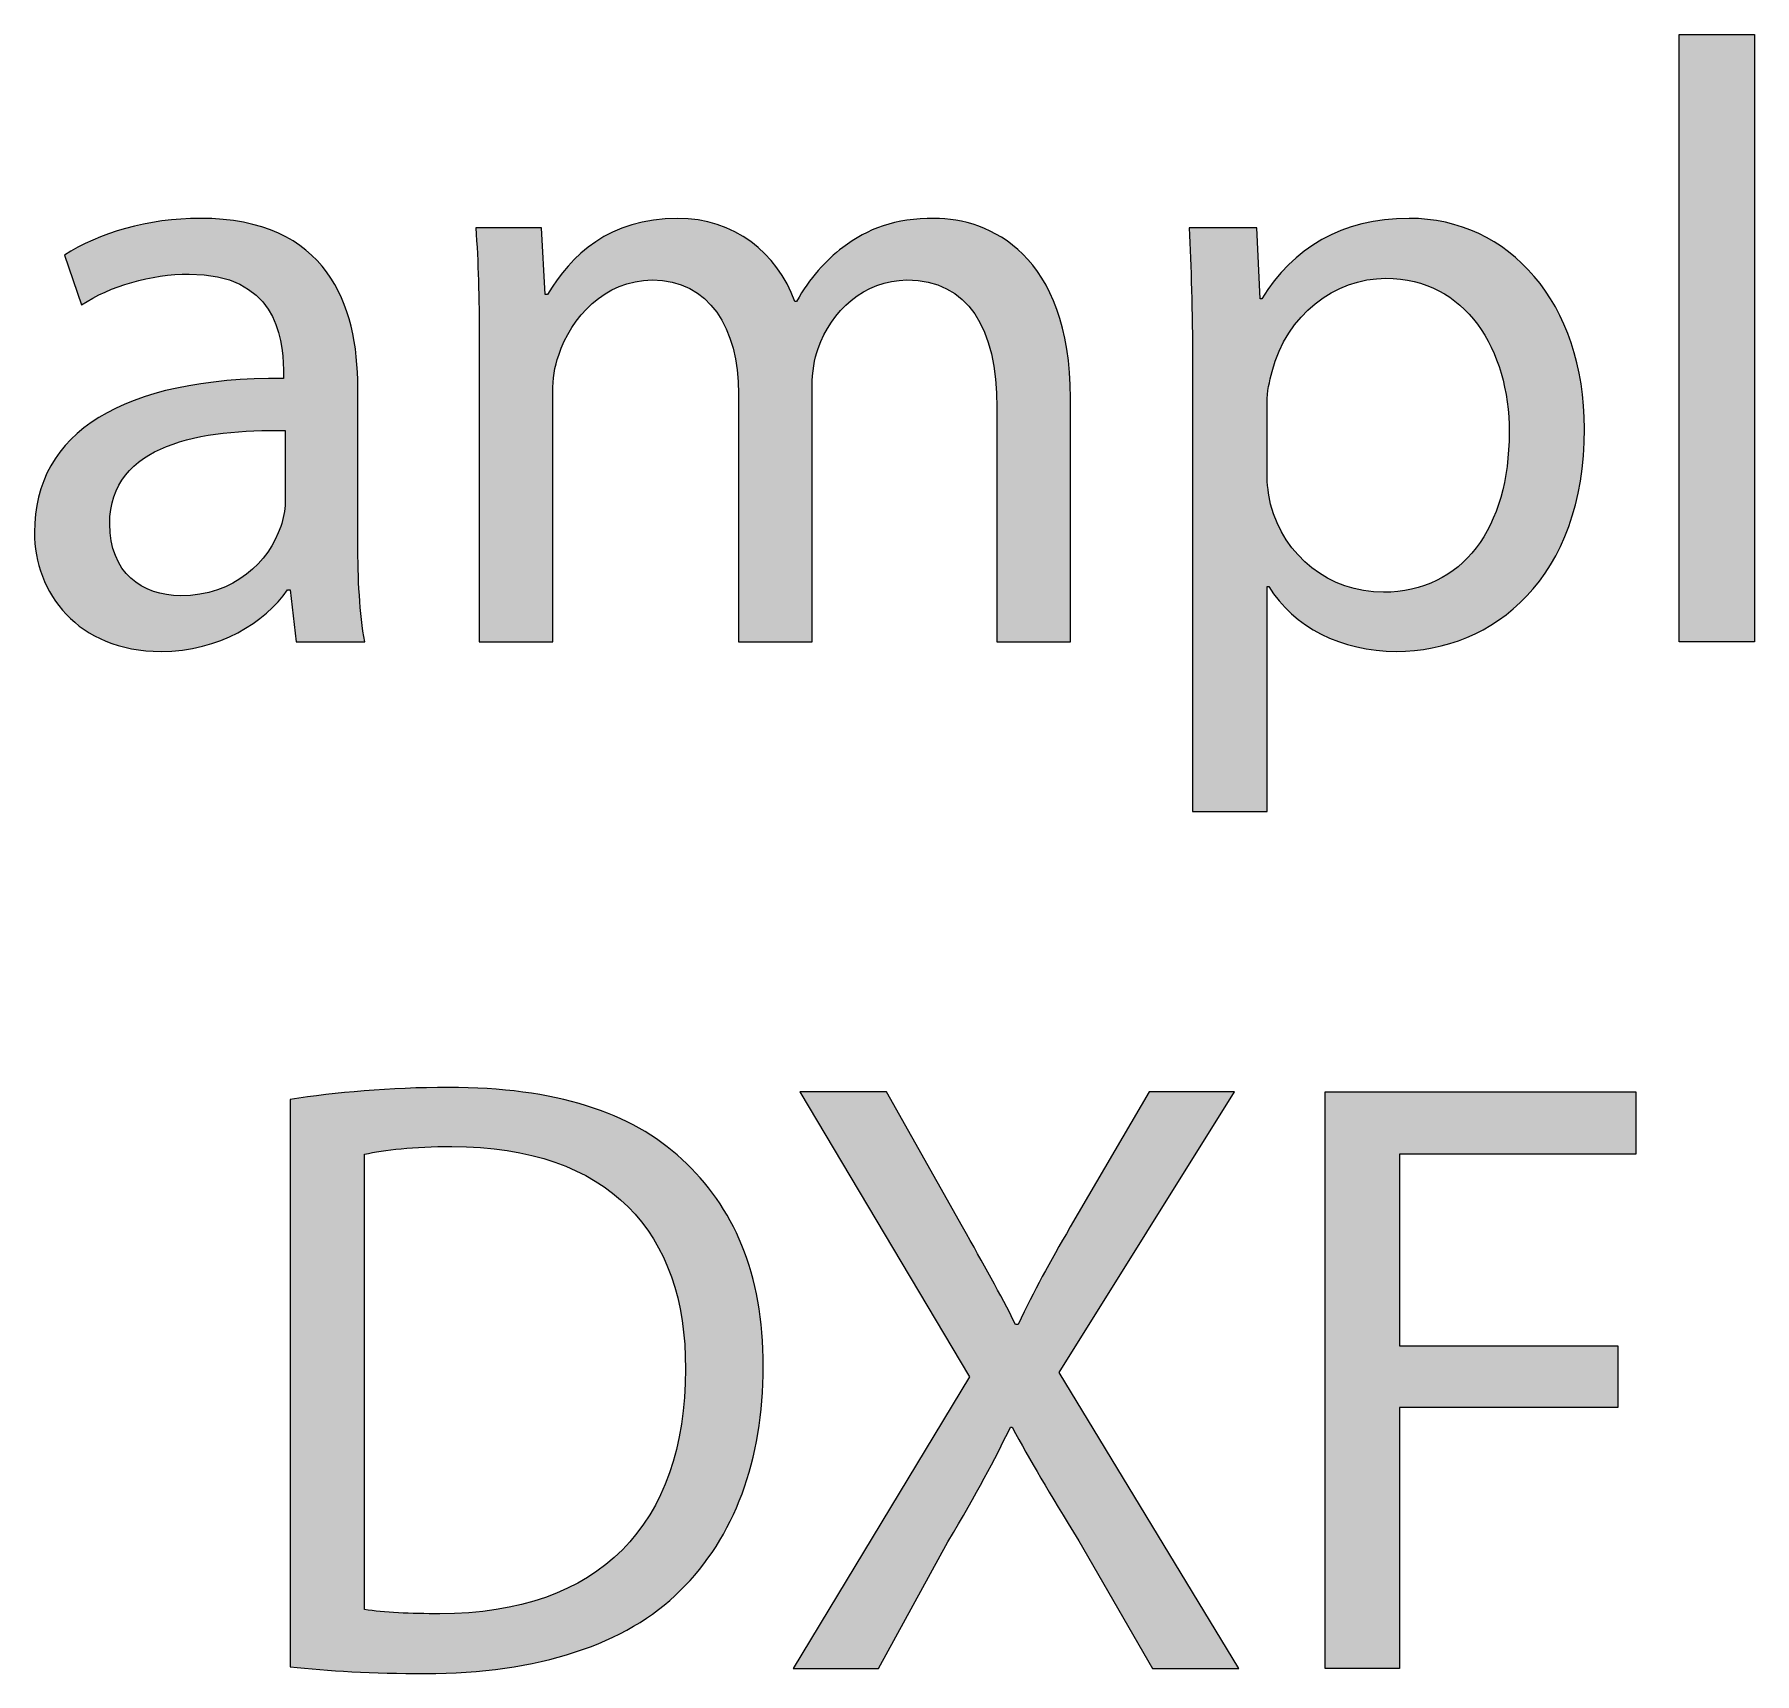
# Model space of a CAD drawing. Header units: inches. Extents: x 19 to 517, y 28 to 779.
# Drawn here: x 166.57 to 202.77, y 700.89 to 735.38 of the extents above; entities that cross this region are included whole.
import ezdxf

# ---------------------------------------------------------------- set-up
doc = ezdxf.new("R2010")
doc.units = ezdxf.units.IN
doc.header["$MEASUREMENT"] = 0
doc.layers.add('Layer 1', color=7, linetype='Continuous')

# ---------------------------------------------------------------- blocks, each defined once
blk = doc.blocks.new('block 836')
at = {"layer": 'Layer 1', "lineweight": 0}
blk.add_open_spline([(172.084, 722.6), (172.084, 722.6), (171.958, 723.698), (171.958, 723.698), (171.958, 723.698), (171.904, 723.698), (171.904, 723.698), (171.418, 723.014), (170.482, 722.402), (169.239, 722.402), (167.475, 722.402), (166.575, 723.645), (166.575, 724.905), (166.575, 727.011), (168.447, 728.164), (171.814, 728.146), (171.814, 728.146), (171.814, 728.326), (171.814, 728.326), (171.814, 729.046), (171.616, 730.342), (169.834, 730.342), (169.024, 730.342), (168.177, 730.09), (167.565, 729.694), (167.565, 729.694), (167.205, 730.739), (167.205, 730.739), (167.925, 731.207), (168.969, 731.513), (170.068, 731.513), (172.733, 731.513), (173.381, 729.694), (173.381, 727.948), (173.381, 727.948), (173.381, 724.689), (173.381, 724.689), (173.381, 723.933), (173.417, 723.194), (173.525, 722.6), (173.525, 722.6), (172.084, 722.6), (172.084, 722.6)], degree=3, knots=[0, 0, 0, 0, 1, 1, 1, 2, 2, 2, 3, 3, 3, 4, 4, 4, 5, 5, 5, 6, 6, 6, 7, 7, 7, 8, 8, 8, 9, 9, 9, 10, 10, 10, 11, 11, 11, 12, 12, 12, 13, 13, 13, 14, 14, 14, 14], dxfattribs=at)
blk = doc.blocks.new('block 837')
at = {"layer": 'Layer 1', "lineweight": 0}
blk.add_open_spline([(171.85, 727.047), (170.122, 727.083), (168.159, 726.777), (168.159, 725.085), (168.159, 724.059), (168.843, 723.572), (169.653, 723.572), (170.788, 723.572), (171.508, 724.292), (171.76, 725.031), (171.814, 725.193), (171.85, 725.373), (171.85, 725.535), (171.85, 725.535), (171.85, 727.047), (171.85, 727.047)], degree=3, knots=[0, 0, 0, 0, 1, 1, 1, 2, 2, 2, 3, 3, 3, 4, 4, 4, 5, 5, 5, 5], dxfattribs=at)
blk = doc.blocks.new('block 838')
at = {"layer": 'Layer 1', "true_color": 0x231f20}
h = blk.add_hatch(color=250, dxfattribs=at)
h.dxf.hatch_style = 2
edge = h.paths.add_edge_path()
edge.add_spline(control_points=[(172.084, 722.6), (172.084, 722.6), (171.958, 723.698), (171.958, 723.698), (171.958, 723.698), (171.904, 723.698), (171.904, 723.698), (171.418, 723.014), (170.482, 722.402), (169.239, 722.402), (167.475, 722.402), (166.575, 723.645), (166.575, 724.905), (166.575, 727.011), (168.447, 728.164), (171.814, 728.146), (171.814, 728.146), (171.814, 728.326), (171.814, 728.326), (171.814, 729.046), (171.616, 730.342), (169.834, 730.342), (169.024, 730.342), (168.177, 730.09), (167.565, 729.694), (167.565, 729.694), (167.205, 730.739), (167.205, 730.739), (167.925, 731.207), (168.969, 731.513), (170.068, 731.513), (172.733, 731.513), (173.381, 729.694), (173.381, 727.948), (173.381, 727.948), (173.381, 724.689), (173.381, 724.689), (173.381, 723.933), (173.417, 723.194), (173.525, 722.6), (173.525, 722.6), (172.084, 722.6), (172.084, 722.6)], knot_values=[0, 0, 0, 0, 1, 1, 1, 2, 2, 2, 3, 3, 3, 4, 4, 4, 5, 5, 5, 6, 6, 6, 7, 7, 7, 8, 8, 8, 9, 9, 9, 10, 10, 10, 11, 11, 11, 12, 12, 12, 13, 13, 13, 14, 14, 14, 14], degree=3, periodic=1)
edge = h.paths.add_edge_path()
edge.add_spline(control_points=[(171.85, 727.047), (170.122, 727.083), (168.159, 726.777), (168.159, 725.085), (168.159, 724.059), (168.843, 723.572), (169.653, 723.572), (170.788, 723.572), (171.508, 724.292), (171.76, 725.031), (171.814, 725.193), (171.85, 725.373), (171.85, 725.535), (171.85, 725.535), (171.85, 727.047), (171.85, 727.047)], knot_values=[0, 0, 0, 0, 1, 1, 1, 2, 2, 2, 3, 3, 3, 4, 4, 4, 5, 5, 5, 5], degree=3, periodic=1)
at = {"layer": 'Layer 1', "lineweight": 0}
for points, knots in [([(172.084, 722.6), (172.084, 722.6), (171.958, 723.698), (171.958, 723.698), (171.958, 723.698), (171.904, 723.698), (171.904, 723.698), (171.418, 723.014), (170.482, 722.402), (169.239, 722.402), (167.475, 722.402), (166.575, 723.645), (166.575, 724.905), (166.575, 727.011), (168.447, 728.164), (171.814, 728.146), (171.814, 728.146), (171.814, 728.326), (171.814, 728.326), (171.814, 729.046), (171.616, 730.342), (169.834, 730.342), (169.024, 730.342), (168.177, 730.09), (167.565, 729.694), (167.565, 729.694), (167.205, 730.739), (167.205, 730.739), (167.925, 731.207), (168.969, 731.513), (170.068, 731.513), (172.733, 731.513), (173.381, 729.694), (173.381, 727.948), (173.381, 727.948), (173.381, 724.689), (173.381, 724.689), (173.381, 723.933), (173.417, 723.194), (173.525, 722.6), (173.525, 722.6), (172.084, 722.6), (172.084, 722.6)], [0, 0, 0, 0, 1, 1, 1, 2, 2, 2, 3, 3, 3, 4, 4, 4, 5, 5, 5, 6, 6, 6, 7, 7, 7, 8, 8, 8, 9, 9, 9, 10, 10, 10, 11, 11, 11, 12, 12, 12, 13, 13, 13, 14, 14, 14, 14]), ([(171.85, 727.047), (170.122, 727.083), (168.159, 726.777), (168.159, 725.085), (168.159, 724.059), (168.843, 723.572), (169.653, 723.572), (170.788, 723.572), (171.508, 724.292), (171.76, 725.031), (171.814, 725.193), (171.85, 725.373), (171.85, 725.535), (171.85, 725.535), (171.85, 727.047), (171.85, 727.047)], [0, 0, 0, 0, 1, 1, 1, 2, 2, 2, 3, 3, 3, 4, 4, 4, 5, 5, 5, 5])]:
    blk.add_open_spline(points, degree=3, knots=knots, dxfattribs=at)
blk = doc.blocks.new('block 839')
at = {"layer": 'Layer 1', "lineweight": 0}
blk.add_open_spline([(175.935, 728.956), (175.935, 729.856), (175.917, 730.594), (175.862, 731.315), (175.862, 731.315), (177.249, 731.315), (177.249, 731.315), (177.249, 731.315), (177.321, 729.91), (177.321, 729.91), (177.321, 729.91), (177.375, 729.91), (177.375, 729.91), (177.861, 730.739), (178.672, 731.513), (180.112, 731.513), (181.3, 731.513), (182.2, 730.792), (182.579, 729.766), (182.579, 729.766), (182.615, 729.766), (182.615, 729.766), (182.885, 730.252), (183.227, 730.63), (183.587, 730.9), (184.109, 731.297), (184.685, 731.513), (185.513, 731.513), (186.666, 731.513), (188.377, 730.756), (188.377, 727.731), (188.377, 727.731), (188.377, 722.6), (188.377, 722.6), (188.377, 722.6), (186.828, 722.6), (186.828, 722.6), (186.828, 722.6), (186.828, 727.534), (186.828, 727.534), (186.828, 729.208), (186.215, 730.216), (184.937, 730.216), (184.037, 730.216), (183.335, 729.55), (183.065, 728.776), (182.993, 728.56), (182.939, 728.272), (182.939, 727.984), (182.939, 727.984), (182.939, 722.6), (182.939, 722.6), (182.939, 722.6), (181.39, 722.6), (181.39, 722.6), (181.39, 722.6), (181.39, 727.822), (181.39, 727.822), (181.39, 729.208), (180.778, 730.216), (179.572, 730.216), (178.582, 730.216), (177.861, 729.424), (177.609, 728.632), (177.519, 728.398), (177.483, 728.128), (177.483, 727.858), (177.483, 727.858), (177.483, 722.6), (177.483, 722.6), (177.483, 722.6), (175.935, 722.6), (175.935, 722.6), (175.935, 722.6), (175.935, 728.956), (175.935, 728.956)], degree=3, knots=[0, 0, 0, 0, 1, 1, 1, 2, 2, 2, 3, 3, 3, 4, 4, 4, 5, 5, 5, 6, 6, 6, 7, 7, 7, 8, 8, 8, 9, 9, 9, 10, 10, 10, 11, 11, 11, 12, 12, 12, 13, 13, 13, 14, 14, 14, 15, 15, 15, 16, 16, 16, 17, 17, 17, 18, 18, 18, 19, 19, 19, 20, 20, 20, 21, 21, 21, 22, 22, 22, 23, 23, 23, 24, 24, 24, 25, 25, 25, 25], dxfattribs=at)
blk = doc.blocks.new('block 840')
at = {"layer": 'Layer 1', "true_color": 0x231f20}
h = blk.add_hatch(color=250, dxfattribs=at)
h.dxf.hatch_style = 2
edge = h.paths.add_edge_path()
edge.add_spline(control_points=[(175.935, 728.956), (175.935, 729.856), (175.917, 730.594), (175.862, 731.315), (175.862, 731.315), (177.249, 731.315), (177.249, 731.315), (177.249, 731.315), (177.321, 729.91), (177.321, 729.91), (177.321, 729.91), (177.375, 729.91), (177.375, 729.91), (177.861, 730.739), (178.672, 731.513), (180.112, 731.513), (181.3, 731.513), (182.2, 730.792), (182.579, 729.766), (182.579, 729.766), (182.615, 729.766), (182.615, 729.766), (182.885, 730.252), (183.227, 730.63), (183.587, 730.9), (184.109, 731.297), (184.685, 731.513), (185.513, 731.513), (186.666, 731.513), (188.377, 730.756), (188.377, 727.731), (188.377, 727.731), (188.377, 722.6), (188.377, 722.6), (188.377, 722.6), (186.828, 722.6), (186.828, 722.6), (186.828, 722.6), (186.828, 727.534), (186.828, 727.534), (186.828, 729.208), (186.215, 730.216), (184.937, 730.216), (184.037, 730.216), (183.335, 729.55), (183.065, 728.776), (182.993, 728.56), (182.939, 728.272), (182.939, 727.984), (182.939, 727.984), (182.939, 722.6), (182.939, 722.6), (182.939, 722.6), (181.39, 722.6), (181.39, 722.6), (181.39, 722.6), (181.39, 727.822), (181.39, 727.822), (181.39, 729.208), (180.778, 730.216), (179.572, 730.216), (178.582, 730.216), (177.861, 729.424), (177.609, 728.632), (177.519, 728.398), (177.483, 728.128), (177.483, 727.858), (177.483, 727.858), (177.483, 722.6), (177.483, 722.6), (177.483, 722.6), (175.935, 722.6), (175.935, 722.6), (175.935, 722.6), (175.935, 728.956), (175.935, 728.956)], knot_values=[0, 0, 0, 0, 1, 1, 1, 2, 2, 2, 3, 3, 3, 4, 4, 4, 5, 5, 5, 6, 6, 6, 7, 7, 7, 8, 8, 8, 9, 9, 9, 10, 10, 10, 11, 11, 11, 12, 12, 12, 13, 13, 13, 14, 14, 14, 15, 15, 15, 16, 16, 16, 17, 17, 17, 18, 18, 18, 19, 19, 19, 20, 20, 20, 21, 21, 21, 22, 22, 22, 23, 23, 23, 24, 24, 24, 25, 25, 25, 25], degree=3, periodic=1)
at = {"layer": 'Layer 1', "lineweight": 0}
blk.add_open_spline([(175.935, 728.956), (175.935, 729.856), (175.917, 730.594), (175.862, 731.315), (175.862, 731.315), (177.249, 731.315), (177.249, 731.315), (177.249, 731.315), (177.321, 729.91), (177.321, 729.91), (177.321, 729.91), (177.375, 729.91), (177.375, 729.91), (177.861, 730.739), (178.672, 731.513), (180.112, 731.513), (181.3, 731.513), (182.2, 730.792), (182.579, 729.766), (182.579, 729.766), (182.615, 729.766), (182.615, 729.766), (182.885, 730.252), (183.227, 730.63), (183.587, 730.9), (184.109, 731.297), (184.685, 731.513), (185.513, 731.513), (186.666, 731.513), (188.377, 730.756), (188.377, 727.731), (188.377, 727.731), (188.377, 722.6), (188.377, 722.6), (188.377, 722.6), (186.828, 722.6), (186.828, 722.6), (186.828, 722.6), (186.828, 727.534), (186.828, 727.534), (186.828, 729.208), (186.215, 730.216), (184.937, 730.216), (184.037, 730.216), (183.335, 729.55), (183.065, 728.776), (182.993, 728.56), (182.939, 728.272), (182.939, 727.984), (182.939, 727.984), (182.939, 722.6), (182.939, 722.6), (182.939, 722.6), (181.39, 722.6), (181.39, 722.6), (181.39, 722.6), (181.39, 727.822), (181.39, 727.822), (181.39, 729.208), (180.778, 730.216), (179.572, 730.216), (178.582, 730.216), (177.861, 729.424), (177.609, 728.632), (177.519, 728.398), (177.483, 728.128), (177.483, 727.858), (177.483, 727.858), (177.483, 722.6), (177.483, 722.6), (177.483, 722.6), (175.935, 722.6), (175.935, 722.6), (175.935, 722.6), (175.935, 728.956), (175.935, 728.956)], degree=3, knots=[0, 0, 0, 0, 1, 1, 1, 2, 2, 2, 3, 3, 3, 4, 4, 4, 5, 5, 5, 6, 6, 6, 7, 7, 7, 8, 8, 8, 9, 9, 9, 10, 10, 10, 11, 11, 11, 12, 12, 12, 13, 13, 13, 14, 14, 14, 15, 15, 15, 16, 16, 16, 17, 17, 17, 18, 18, 18, 19, 19, 19, 20, 20, 20, 21, 21, 21, 22, 22, 22, 23, 23, 23, 24, 24, 24, 25, 25, 25, 25], dxfattribs=at)
blk = doc.blocks.new('block 841')
at = {"layer": 'Layer 1', "lineweight": 0}
blk.add_open_spline([(190.947, 728.47), (190.947, 729.586), (190.911, 730.486), (190.875, 731.315), (190.875, 731.315), (192.298, 731.315), (192.298, 731.315), (192.298, 731.315), (192.369, 729.82), (192.369, 729.82), (192.369, 729.82), (192.405, 729.82), (192.405, 729.82), (193.053, 730.882), (194.08, 731.513), (195.502, 731.513), (197.609, 731.513), (199.193, 729.73), (199.193, 727.083), (199.193, 723.951), (197.285, 722.402), (195.232, 722.402), (194.08, 722.402), (193.071, 722.906), (192.549, 723.77), (192.549, 723.77), (192.513, 723.77), (192.513, 723.77), (192.513, 723.77), (192.513, 719.035), (192.513, 719.035), (192.513, 719.035), (190.947, 719.035), (190.947, 719.035), (190.947, 719.035), (190.947, 728.47), (190.947, 728.47)], degree=3, knots=[0, 0, 0, 0, 1, 1, 1, 2, 2, 2, 3, 3, 3, 4, 4, 4, 5, 5, 5, 6, 6, 6, 7, 7, 7, 8, 8, 8, 9, 9, 9, 10, 10, 10, 11, 11, 11, 12, 12, 12, 12], dxfattribs=at)
blk = doc.blocks.new('block 842')
at = {"layer": 'Layer 1', "lineweight": 0}
blk.add_open_spline([(192.513, 726.147), (192.513, 725.913), (192.549, 725.697), (192.586, 725.499), (192.874, 724.401), (193.828, 723.645), (194.962, 723.645), (196.636, 723.645), (197.609, 725.013), (197.609, 727.011), (197.609, 728.758), (196.691, 730.252), (195.016, 730.252), (193.936, 730.252), (192.927, 729.478), (192.621, 728.29), (192.568, 728.092), (192.513, 727.858), (192.513, 727.642), (192.513, 727.642), (192.513, 726.147), (192.513, 726.147)], degree=3, knots=[0, 0, 0, 0, 1, 1, 1, 2, 2, 2, 3, 3, 3, 4, 4, 4, 5, 5, 5, 6, 6, 6, 7, 7, 7, 7], dxfattribs=at)
blk = doc.blocks.new('block 843')
at = {"layer": 'Layer 1', "true_color": 0x231f20}
h = blk.add_hatch(color=250, dxfattribs=at)
h.dxf.hatch_style = 2
edge = h.paths.add_edge_path()
edge.add_spline(control_points=[(190.947, 728.47), (190.947, 729.586), (190.911, 730.486), (190.875, 731.315), (190.875, 731.315), (192.298, 731.315), (192.298, 731.315), (192.298, 731.315), (192.369, 729.82), (192.369, 729.82), (192.369, 729.82), (192.405, 729.82), (192.405, 729.82), (193.053, 730.882), (194.08, 731.513), (195.502, 731.513), (197.609, 731.513), (199.193, 729.73), (199.193, 727.083), (199.193, 723.951), (197.285, 722.402), (195.232, 722.402), (194.08, 722.402), (193.071, 722.906), (192.549, 723.77), (192.549, 723.77), (192.513, 723.77), (192.513, 723.77), (192.513, 723.77), (192.513, 719.035), (192.513, 719.035), (192.513, 719.035), (190.947, 719.035), (190.947, 719.035), (190.947, 719.035), (190.947, 728.47), (190.947, 728.47)], knot_values=[0, 0, 0, 0, 1, 1, 1, 2, 2, 2, 3, 3, 3, 4, 4, 4, 5, 5, 5, 6, 6, 6, 7, 7, 7, 8, 8, 8, 9, 9, 9, 10, 10, 10, 11, 11, 11, 12, 12, 12, 12], degree=3, periodic=1)
edge = h.paths.add_edge_path()
edge.add_spline(control_points=[(192.513, 726.147), (192.513, 725.913), (192.549, 725.697), (192.586, 725.499), (192.874, 724.401), (193.828, 723.645), (194.962, 723.645), (196.636, 723.645), (197.609, 725.013), (197.609, 727.011), (197.609, 728.758), (196.691, 730.252), (195.016, 730.252), (193.936, 730.252), (192.927, 729.478), (192.621, 728.29), (192.568, 728.092), (192.513, 727.858), (192.513, 727.642), (192.513, 727.642), (192.513, 726.147), (192.513, 726.147)], knot_values=[0, 0, 0, 0, 1, 1, 1, 2, 2, 2, 3, 3, 3, 4, 4, 4, 5, 5, 5, 6, 6, 6, 7, 7, 7, 7], degree=3, periodic=1)
at = {"layer": 'Layer 1', "lineweight": 0}
for points, knots in [([(190.947, 728.47), (190.947, 729.586), (190.911, 730.486), (190.875, 731.315), (190.875, 731.315), (192.298, 731.315), (192.298, 731.315), (192.298, 731.315), (192.369, 729.82), (192.369, 729.82), (192.369, 729.82), (192.405, 729.82), (192.405, 729.82), (193.053, 730.882), (194.08, 731.513), (195.502, 731.513), (197.609, 731.513), (199.193, 729.73), (199.193, 727.083), (199.193, 723.951), (197.285, 722.402), (195.232, 722.402), (194.08, 722.402), (193.071, 722.906), (192.549, 723.77), (192.549, 723.77), (192.513, 723.77), (192.513, 723.77), (192.513, 723.77), (192.513, 719.035), (192.513, 719.035), (192.513, 719.035), (190.947, 719.035), (190.947, 719.035), (190.947, 719.035), (190.947, 728.47), (190.947, 728.47)], [0, 0, 0, 0, 1, 1, 1, 2, 2, 2, 3, 3, 3, 4, 4, 4, 5, 5, 5, 6, 6, 6, 7, 7, 7, 8, 8, 8, 9, 9, 9, 10, 10, 10, 11, 11, 11, 12, 12, 12, 12]), ([(192.513, 726.147), (192.513, 725.913), (192.549, 725.697), (192.586, 725.499), (192.874, 724.401), (193.828, 723.645), (194.962, 723.645), (196.636, 723.645), (197.609, 725.013), (197.609, 727.011), (197.609, 728.758), (196.691, 730.252), (195.016, 730.252), (193.936, 730.252), (192.927, 729.478), (192.621, 728.29), (192.568, 728.092), (192.513, 727.858), (192.513, 727.642), (192.513, 727.642), (192.513, 726.147), (192.513, 726.147)], [0, 0, 0, 0, 1, 1, 1, 2, 2, 2, 3, 3, 3, 4, 4, 4, 5, 5, 5, 6, 6, 6, 7, 7, 7, 7])]:
    blk.add_open_spline(points, degree=3, knots=knots, dxfattribs=at)
blk = doc.blocks.new('block 844')
at = {"layer": 'Layer 1', "lineweight": 0}
blk.add_lwpolyline([(201.189, 735.384), (202.773, 735.384), (202.773, 722.6), (201.189, 722.6), (201.189, 735.384)], dxfattribs=at)
blk = doc.blocks.new('block 845')
at = {"layer": 'Layer 1', "true_color": 0x231f20}
h = blk.add_hatch(color=250, dxfattribs=at)
h.dxf.hatch_style = 2
h.paths.add_polyline_path([(201.189, 735.384), (202.773, 735.384), (202.773, 722.6), (201.189, 722.6)])
at = {"layer": 'Layer 1', "lineweight": 0}
blk.add_lwpolyline([(201.189, 735.384), (202.773, 735.384), (202.773, 722.6), (201.189, 722.6), (201.189, 735.384), (201.189, 735.384)], dxfattribs=at)
blk = doc.blocks.new('block 919')
at = {"layer": 'Layer 1', "lineweight": 0}
blk.add_open_spline([(171.957, 712.974), (172.911, 713.118), (174.045, 713.226), (175.287, 713.226), (177.538, 713.226), (179.141, 712.704), (180.203, 711.713), (181.283, 710.723), (181.913, 709.318), (181.913, 707.356), (181.913, 705.375), (181.301, 703.755), (180.167, 702.639), (179.032, 701.504), (177.16, 700.892), (174.801, 700.892), (173.685, 700.892), (172.749, 700.946), (171.957, 701.036), (171.957, 701.036), (171.957, 712.974), (171.957, 712.974)], degree=3, knots=[0, 0, 0, 0, 1, 1, 1, 2, 2, 2, 3, 3, 3, 4, 4, 4, 5, 5, 5, 6, 6, 6, 7, 7, 7, 7], dxfattribs=at)
blk = doc.blocks.new('block 920')
at = {"layer": 'Layer 1', "lineweight": 0}
blk.add_open_spline([(173.523, 702.242), (173.919, 702.17), (174.495, 702.152), (175.108, 702.152), (178.456, 702.152), (180.275, 704.025), (180.275, 707.302), (180.293, 710.165), (178.673, 711.983), (175.36, 711.983), (174.549, 711.983), (173.937, 711.911), (173.523, 711.821), (173.523, 711.821), (173.523, 702.242), (173.523, 702.242)], degree=3, knots=[0, 0, 0, 0, 1, 1, 1, 2, 2, 2, 3, 3, 3, 4, 4, 4, 5, 5, 5, 5], dxfattribs=at)
blk = doc.blocks.new('block 921')
at = {"layer": 'Layer 1', "true_color": 0x231f20}
h = blk.add_hatch(color=250, dxfattribs=at)
h.dxf.hatch_style = 2
edge = h.paths.add_edge_path()
edge.add_spline(control_points=[(171.957, 712.974), (172.911, 713.118), (174.045, 713.226), (175.287, 713.226), (177.538, 713.226), (179.141, 712.704), (180.203, 711.713), (181.283, 710.723), (181.913, 709.318), (181.913, 707.356), (181.913, 705.375), (181.301, 703.755), (180.167, 702.639), (179.032, 701.504), (177.16, 700.892), (174.801, 700.892), (173.685, 700.892), (172.749, 700.946), (171.957, 701.036), (171.957, 701.036), (171.957, 712.974), (171.957, 712.974)], knot_values=[0, 0, 0, 0, 1, 1, 1, 2, 2, 2, 3, 3, 3, 4, 4, 4, 5, 5, 5, 6, 6, 6, 7, 7, 7, 7], degree=3, periodic=1)
edge = h.paths.add_edge_path()
edge.add_spline(control_points=[(173.523, 702.242), (173.919, 702.17), (174.495, 702.152), (175.108, 702.152), (178.456, 702.152), (180.275, 704.025), (180.275, 707.302), (180.293, 710.165), (178.673, 711.983), (175.36, 711.983), (174.549, 711.983), (173.937, 711.911), (173.523, 711.821), (173.523, 711.821), (173.523, 702.242), (173.523, 702.242)], knot_values=[0, 0, 0, 0, 1, 1, 1, 2, 2, 2, 3, 3, 3, 4, 4, 4, 5, 5, 5, 5], degree=3, periodic=1)
at = {"layer": 'Layer 1', "lineweight": 0}
for points, knots in [([(171.957, 712.974), (172.911, 713.118), (174.045, 713.226), (175.287, 713.226), (177.538, 713.226), (179.141, 712.704), (180.203, 711.713), (181.283, 710.723), (181.913, 709.318), (181.913, 707.356), (181.913, 705.375), (181.301, 703.755), (180.167, 702.639), (179.032, 701.504), (177.16, 700.892), (174.801, 700.892), (173.685, 700.892), (172.749, 700.946), (171.957, 701.036), (171.957, 701.036), (171.957, 712.974), (171.957, 712.974)], [0, 0, 0, 0, 1, 1, 1, 2, 2, 2, 3, 3, 3, 4, 4, 4, 5, 5, 5, 6, 6, 6, 7, 7, 7, 7]), ([(173.523, 702.242), (173.919, 702.17), (174.495, 702.152), (175.108, 702.152), (178.456, 702.152), (180.275, 704.025), (180.275, 707.302), (180.293, 710.165), (178.673, 711.983), (175.36, 711.983), (174.549, 711.983), (173.937, 711.911), (173.523, 711.821), (173.523, 711.821), (173.523, 702.242), (173.523, 702.242)], [0, 0, 0, 0, 1, 1, 1, 2, 2, 2, 3, 3, 3, 4, 4, 4, 5, 5, 5, 5])]:
    blk.add_open_spline(points, degree=3, knots=knots, dxfattribs=at)
blk = doc.blocks.new('block 922')
at = {"layer": 'Layer 1', "lineweight": 0}
blk.add_open_spline([(190.102, 701), (190.102, 701), (188.554, 703.683), (188.554, 703.683), (187.923, 704.709), (187.527, 705.375), (187.15, 706.078), (187.15, 706.078), (187.113, 706.078), (187.113, 706.078), (186.771, 705.375), (186.429, 704.727), (185.799, 703.665), (185.799, 703.665), (184.34, 701), (184.34, 701), (184.34, 701), (182.54, 701), (182.54, 701), (182.54, 701), (186.249, 707.14), (186.249, 707.14), (186.249, 707.14), (182.684, 713.136), (182.684, 713.136), (182.684, 713.136), (184.503, 713.136), (184.503, 713.136), (184.503, 713.136), (186.105, 710.291), (186.105, 710.291), (186.555, 709.499), (186.898, 708.886), (187.221, 708.238), (187.221, 708.238), (187.276, 708.238), (187.276, 708.238), (187.618, 708.958), (187.923, 709.517), (188.374, 710.291), (188.374, 710.291), (190.03, 713.136), (190.03, 713.136), (190.03, 713.136), (191.831, 713.136), (191.831, 713.136), (191.831, 713.136), (188.14, 707.23), (188.14, 707.23), (188.14, 707.23), (191.921, 701), (191.921, 701), (191.921, 701), (190.102, 701), (190.102, 701)], degree=3, knots=[0, 0, 0, 0, 1, 1, 1, 2, 2, 2, 3, 3, 3, 4, 4, 4, 5, 5, 5, 6, 6, 6, 7, 7, 7, 8, 8, 8, 9, 9, 9, 10, 10, 10, 11, 11, 11, 12, 12, 12, 13, 13, 13, 14, 14, 14, 15, 15, 15, 16, 16, 16, 17, 17, 17, 18, 18, 18, 18], dxfattribs=at)
blk = doc.blocks.new('block 923')
at = {"layer": 'Layer 1', "true_color": 0x231f20}
h = blk.add_hatch(color=250, dxfattribs=at)
h.dxf.hatch_style = 2
edge = h.paths.add_edge_path()
edge.add_spline(control_points=[(190.102, 701), (190.102, 701), (188.554, 703.683), (188.554, 703.683), (187.923, 704.709), (187.527, 705.375), (187.15, 706.078), (187.15, 706.078), (187.113, 706.078), (187.113, 706.078), (186.771, 705.375), (186.429, 704.727), (185.799, 703.665), (185.799, 703.665), (184.34, 701), (184.34, 701), (184.34, 701), (182.54, 701), (182.54, 701), (182.54, 701), (186.249, 707.14), (186.249, 707.14), (186.249, 707.14), (182.684, 713.136), (182.684, 713.136), (182.684, 713.136), (184.503, 713.136), (184.503, 713.136), (184.503, 713.136), (186.105, 710.291), (186.105, 710.291), (186.555, 709.499), (186.898, 708.886), (187.221, 708.238), (187.221, 708.238), (187.276, 708.238), (187.276, 708.238), (187.618, 708.958), (187.923, 709.517), (188.374, 710.291), (188.374, 710.291), (190.03, 713.136), (190.03, 713.136), (190.03, 713.136), (191.831, 713.136), (191.831, 713.136), (191.831, 713.136), (188.14, 707.23), (188.14, 707.23), (188.14, 707.23), (191.921, 701), (191.921, 701), (191.921, 701), (190.102, 701), (190.102, 701)], knot_values=[0, 0, 0, 0, 1, 1, 1, 2, 2, 2, 3, 3, 3, 4, 4, 4, 5, 5, 5, 6, 6, 6, 7, 7, 7, 8, 8, 8, 9, 9, 9, 10, 10, 10, 11, 11, 11, 12, 12, 12, 13, 13, 13, 14, 14, 14, 15, 15, 15, 16, 16, 16, 17, 17, 17, 18, 18, 18, 18], degree=3, periodic=1)
at = {"layer": 'Layer 1', "lineweight": 0}
blk.add_open_spline([(190.102, 701), (190.102, 701), (188.554, 703.683), (188.554, 703.683), (187.923, 704.709), (187.527, 705.375), (187.15, 706.078), (187.15, 706.078), (187.113, 706.078), (187.113, 706.078), (186.771, 705.375), (186.429, 704.727), (185.799, 703.665), (185.799, 703.665), (184.34, 701), (184.34, 701), (184.34, 701), (182.54, 701), (182.54, 701), (182.54, 701), (186.249, 707.14), (186.249, 707.14), (186.249, 707.14), (182.684, 713.136), (182.684, 713.136), (182.684, 713.136), (184.503, 713.136), (184.503, 713.136), (184.503, 713.136), (186.105, 710.291), (186.105, 710.291), (186.555, 709.499), (186.898, 708.886), (187.221, 708.238), (187.221, 708.238), (187.276, 708.238), (187.276, 708.238), (187.618, 708.958), (187.923, 709.517), (188.374, 710.291), (188.374, 710.291), (190.03, 713.136), (190.03, 713.136), (190.03, 713.136), (191.831, 713.136), (191.831, 713.136), (191.831, 713.136), (188.14, 707.23), (188.14, 707.23), (188.14, 707.23), (191.921, 701), (191.921, 701), (191.921, 701), (190.102, 701), (190.102, 701)], degree=3, knots=[0, 0, 0, 0, 1, 1, 1, 2, 2, 2, 3, 3, 3, 4, 4, 4, 5, 5, 5, 6, 6, 6, 7, 7, 7, 8, 8, 8, 9, 9, 9, 10, 10, 10, 11, 11, 11, 12, 12, 12, 13, 13, 13, 14, 14, 14, 15, 15, 15, 16, 16, 16, 17, 17, 17, 18, 18, 18, 18], dxfattribs=at)
blk = doc.blocks.new('block 924')
at = {"layer": 'Layer 1', "lineweight": 0}
blk.add_lwpolyline([(193.736, 713.136), (200.272, 713.136), (200.272, 711.821), (195.303, 711.821), (195.303, 707.788), (199.894, 707.788), (199.894, 706.492), (195.303, 706.492), (195.303, 701), (193.736, 701), (193.736, 713.136)], dxfattribs=at)
blk = doc.blocks.new('block 925')
at = {"layer": 'Layer 1', "true_color": 0x231f20}
h = blk.add_hatch(color=250, dxfattribs=at)
h.dxf.hatch_style = 2
h.paths.add_polyline_path([(193.736, 713.136), (200.272, 713.136), (200.272, 711.821), (195.303, 711.821), (195.303, 707.788), (199.894, 707.788), (199.894, 706.492), (195.303, 706.492), (195.303, 701), (193.736, 701)])
at = {"layer": 'Layer 1', "lineweight": 0}
blk.add_lwpolyline([(193.736, 713.136), (200.272, 713.136), (200.272, 711.821), (195.303, 711.821), (195.303, 707.788), (199.894, 707.788), (199.894, 706.492), (195.303, 706.492), (195.303, 701), (193.736, 701), (193.736, 713.136), (193.736, 713.136)], dxfattribs=at)

msp = doc.modelspace()

# ---------------------------------------------------------------- block references
at = {"layer": 'Layer 1'}
for name in ['block 844', 'block 845', 'block 836', 'block 838', 'block 839', 'block 840', 'block 841', 'block 843', 'block 842', 'block 837', 'block 919', 'block 921', 'block 922', 'block 923', 'block 924', 'block 925', 'block 920']:
    msp.add_blockref(name, (0, 0), dxfattribs=at)

doc.saveas('drawing.dxf')
